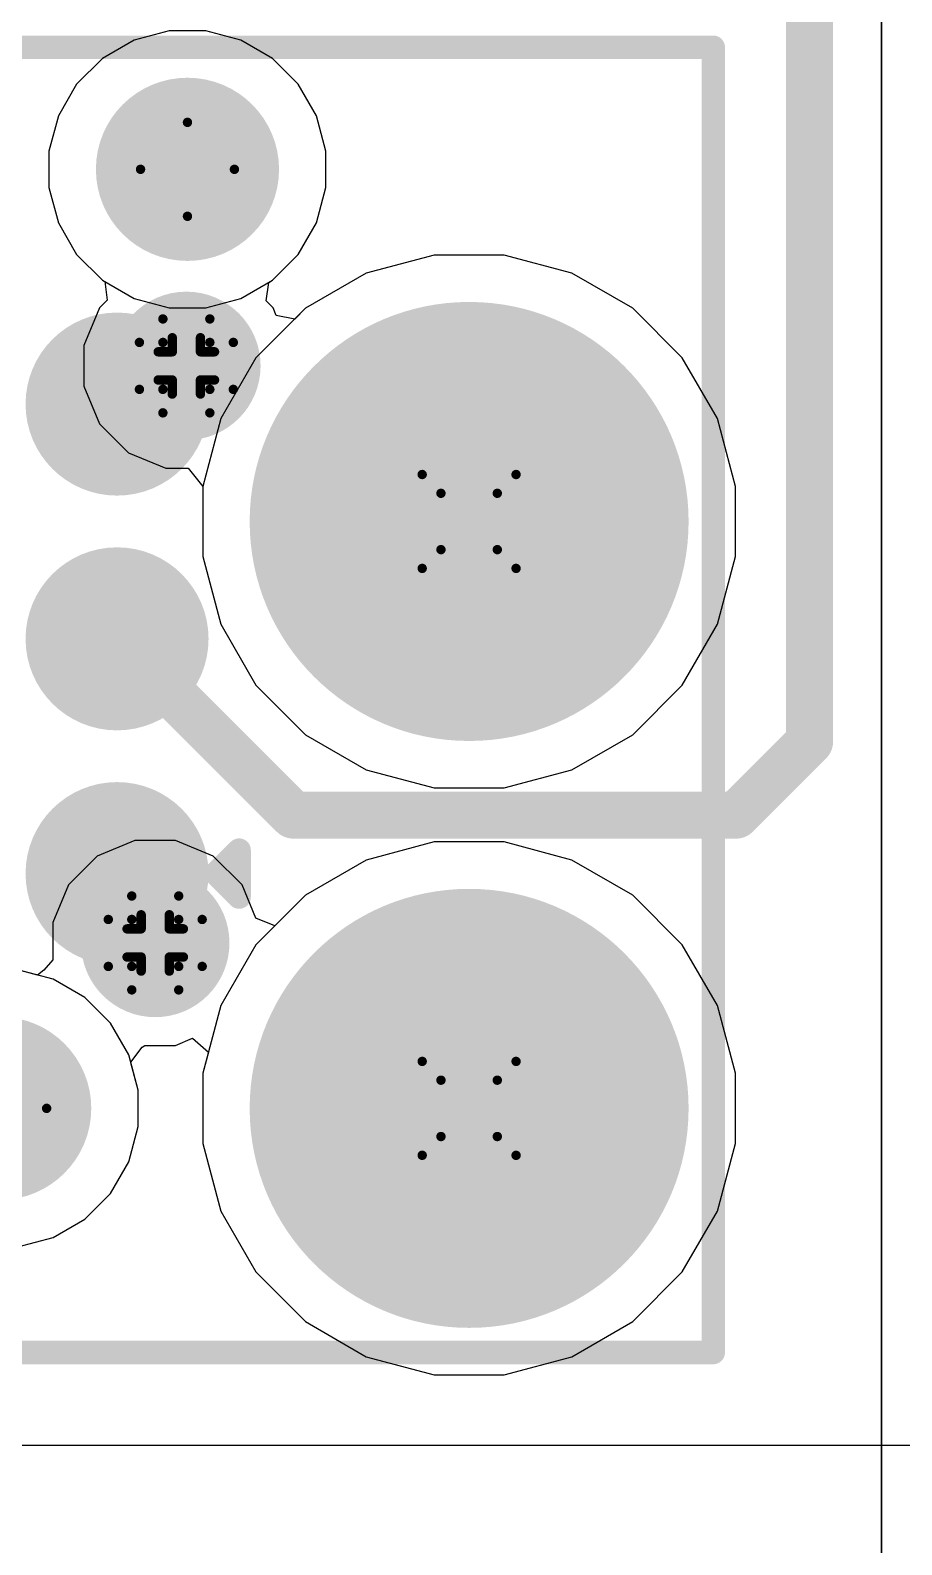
# Model space of a CAD drawing. Header units: inches. Extents: x -3 to 5259, y -3 to 5282.
# Drawn here: x 39.93 to 44.65, y 53.37 to 61.56 of the extents above; entities that cross this region are included whole.
import ezdxf

# ---------------------------------------------------------------- set-up
doc = ezdxf.new("R2010")
doc.units = ezdxf.units.IN
for name, color, linetype in [('Bottom Layer', 5, 'Continuous'), ('Bottom Solder', 6, 'Continuous'), ('Drill Drawing', 1, 'Continuous'), ('Layer 1', 16, 'Continuous'), ('Layer 2', 76, 'Continuous'), ('Pad Holes', 156, 'Continuous'), ('Top Layer', 1, 'Continuous'), ('Top Overlay', 2, 'Continuous'), ('Top Paste', 8, 'Continuous'), ('Top Solder', 216, 'Continuous'), ('Via Holes', 16, 'Continuous')]:
    doc.layers.add(name, color=color, linetype=linetype)

# ---------------------------------------------------------------- blocks, each defined once
blk = doc.blocks.new('TC2030_IDC__190')
at = {"layer": 'Bottom Solder'}
h = blk.add_hatch(color=6, dxfattribs=at)
edge = h.paths.add_edge_path()
edge.add_arc((-2.54, 2.54), 0.1016, 0, 360)
h = blk.add_hatch(color=6, dxfattribs=at)
edge = h.paths.add_edge_path()
edge.add_arc((0.635, 2.54), 0.1016, 0, 360)
h = blk.add_hatch(color=6, dxfattribs=at)
edge = h.paths.add_edge_path()
edge.add_arc((2.54, 1.016), 0.1016, 0, 360)
h = blk.add_hatch(color=6, dxfattribs=at)
edge = h.paths.add_edge_path()
edge.add_arc((-2.54, 0), 0.1016, 0, 360)
h = blk.add_hatch(color=6, dxfattribs=at)
edge = h.paths.add_edge_path()
edge.add_arc((2.54, -1.016), 0.1016, 0, 360)
h = blk.add_hatch(color=6, dxfattribs=at)
edge = h.paths.add_edge_path()
edge.add_arc((-2.54, -2.54), 0.1016, 0, 360)
h = blk.add_hatch(color=6, dxfattribs=at)
edge = h.paths.add_edge_path()
edge.add_arc((0.635, -2.54), 0.1016, 0, 360)
at = {"layer": 'Pad Holes'}
h = blk.add_hatch(color=7, dxfattribs=at)
edge = h.paths.add_edge_path()
edge.add_arc((-2.54, 2.54), 1.1875, 0, 360)
h = blk.add_hatch(color=7, dxfattribs=at)
edge = h.paths.add_edge_path()
edge.add_arc((0.635, 2.54), 1.1875, 0, 360)
h = blk.add_hatch(color=7, dxfattribs=at)
edge = h.paths.add_edge_path()
edge.add_arc((2.54, 1.016), 0.4955, 0, 360)
h = blk.add_hatch(color=7, dxfattribs=at)
edge = h.paths.add_edge_path()
edge.add_arc((-2.54, 0), 0.4955, 0, 360)
h = blk.add_hatch(color=7, dxfattribs=at)
edge = h.paths.add_edge_path()
edge.add_arc((2.54, -1.016), 0.4955, 0, 360)
h = blk.add_hatch(color=7, dxfattribs=at)
edge = h.paths.add_edge_path()
edge.add_arc((-2.54, -2.54), 1.1875, 0, 360)
h = blk.add_hatch(color=7, dxfattribs=at)
edge = h.paths.add_edge_path()
edge.add_arc((0.635, -2.54), 1.1875, 0, 360)
at = {"layer": 'Top Layer'}
h = blk.add_hatch(color=1, dxfattribs=at)
edge = h.paths.add_edge_path()
edge.add_arc((-1.27, 0.635), 0.3935, 0, 360)
h = blk.add_hatch(color=1, dxfattribs=at)
edge = h.paths.add_edge_path()
edge.add_arc((0, 0.635), 0.3935, 0, 360)
h = blk.add_hatch(color=1, dxfattribs=at)
edge = h.paths.add_edge_path()
edge.add_arc((1.27, 0.635), 0.3935, 0, 360)
h = blk.add_hatch(color=1, dxfattribs=at)
edge = h.paths.add_edge_path()
edge.add_arc((-1.27, -0.635), 0.3935, 0, 360)
h = blk.add_hatch(color=1, dxfattribs=at)
edge = h.paths.add_edge_path()
edge.add_arc((-1.27, -0.635), 0.3935, 0, 360)
h = blk.add_hatch(color=1, dxfattribs=at)
edge = h.paths.add_edge_path()
edge.add_arc((0, -0.635), 0.3935, 0, 360)
h = blk.add_hatch(color=1, dxfattribs=at)
edge = h.paths.add_edge_path()
edge.add_arc((1.27, -0.635), 0.3935, 0, 360)
at = {"layer": 'Top Paste'}
h = blk.add_hatch(color=8, dxfattribs=at)
edge = h.paths.add_edge_path()
edge.add_arc((-1.27, 0.635), 0.3935, 0, 360)
h = blk.add_hatch(color=8, dxfattribs=at)
edge = h.paths.add_edge_path()
edge.add_arc((0, 0.635), 0.3935, 0, 360)
h = blk.add_hatch(color=8, dxfattribs=at)
edge = h.paths.add_edge_path()
edge.add_arc((1.27, 0.635), 0.3935, 0, 360)
h = blk.add_hatch(color=8, dxfattribs=at)
edge = h.paths.add_edge_path()
edge.add_arc((-1.27, -0.635), 0.3935, 0, 360)
h = blk.add_hatch(color=8, dxfattribs=at)
edge = h.paths.add_edge_path()
edge.add_arc((-1.27, -0.635), 0.3935, 0, 360)
h = blk.add_hatch(color=8, dxfattribs=at)
edge = h.paths.add_edge_path()
edge.add_arc((0, -0.635), 0.3935, 0, 360)
h = blk.add_hatch(color=8, dxfattribs=at)
edge = h.paths.add_edge_path()
edge.add_arc((1.27, -0.635), 0.3935, 0, 360)
at = {"layer": 'Top Solder'}
h = blk.add_hatch(color=216, dxfattribs=at)
edge = h.paths.add_edge_path()
edge.add_arc((-2.54, 2.54), 0.1016, 0, 360)
h = blk.add_hatch(color=216, dxfattribs=at)
edge = h.paths.add_edge_path()
edge.add_arc((0.635, 2.54), 0.1016, 0, 360)
h = blk.add_hatch(color=216, dxfattribs=at)
edge = h.paths.add_edge_path()
edge.add_arc((-1.27, 0.635), 0.4951, 0, 360)
h = blk.add_hatch(color=216, dxfattribs=at)
edge = h.paths.add_edge_path()
edge.add_arc((0, 0.635), 0.4951, 0, 360)
h = blk.add_hatch(color=216, dxfattribs=at)
edge = h.paths.add_edge_path()
edge.add_arc((1.27, 0.635), 0.4951, 0, 360)
h = blk.add_hatch(color=216, dxfattribs=at)
edge = h.paths.add_edge_path()
edge.add_arc((2.54, 1.016), 0.1016, 0, 360)
h = blk.add_hatch(color=216, dxfattribs=at)
edge = h.paths.add_edge_path()
edge.add_arc((-2.54, 0), 0.1016, 0, 360)
h = blk.add_hatch(color=216, dxfattribs=at)
edge = h.paths.add_edge_path()
edge.add_arc((-1.27, -0.635), 0.4951, 0, 360)
h = blk.add_hatch(color=216, dxfattribs=at)
edge = h.paths.add_edge_path()
edge.add_arc((-1.27, -0.635), 0.4951, 0, 360)
h = blk.add_hatch(color=216, dxfattribs=at)
edge = h.paths.add_edge_path()
edge.add_arc((0, -0.635), 0.4951, 0, 360)
h = blk.add_hatch(color=216, dxfattribs=at)
edge = h.paths.add_edge_path()
edge.add_arc((1.27, -0.635), 0.4951, 0, 360)
h = blk.add_hatch(color=216, dxfattribs=at)
edge = h.paths.add_edge_path()
edge.add_arc((2.54, -1.016), 0.1016, 0, 360)
h = blk.add_hatch(color=216, dxfattribs=at)
edge = h.paths.add_edge_path()
edge.add_arc((-2.54, -2.54), 0.1016, 0, 360)
h = blk.add_hatch(color=216, dxfattribs=at)
edge = h.paths.add_edge_path()
edge.add_arc((0.635, -2.54), 0.1016, 0, 360)
at = {"layer": 'Top Overlay'}
for points in [[(-3.8608, 3.8608, 0.127, 0.127, 0), (3.2004, 3.8608, 0.127, 0.127, 0)], [(-3.8608, 3.8608, 0.127, 0.127, 0), (-3.8608, -3.8608, 0.127, 0.127, 0)], [(3.2004, 3.8608, 0.127, 0.127, 0), (3.2004, -3.8608, 0.127, 0.127, 0)], [(-1.27, -1.1684, 0.127, 0.127, 0), (-1.397, -1.2954, 0.127, 0.127, 0)], [(-1.27, -1.1684, 0.127, 0.127, 0), (-1.143, -1.2954, 0.127, 0.127, 0)], [(-1.397, -1.2954, 0.127, 0.127, 0), (-1.143, -1.2954, 0.127, 0.127, 0)], [(-3.8608, -3.8608, 0.127, 0.127, 0), (3.2004, -3.8608, 0.127, 0.127, 0)]]:
    blk.add_lwpolyline(points, format="xyseb", dxfattribs=at)
for points in [[(-3.8925, 3.8608, 0.0635, 0.0635, 1), (-3.8291, 3.8608, 0.0635, 0.0635, 1)], [(-3.8925, 3.8608, 0.0635, 0.0635, 1), (-3.8291, 3.8608, 0.0635, 0.0635, 1)], [(3.1686, 3.8608, 0.0635, 0.0635, 1), (3.2321, 3.8608, 0.0635, 0.0635, 1)], [(3.1686, 3.8608, 0.0635, 0.0635, 1), (3.2321, 3.8608, 0.0635, 0.0635, 1)], [(-1.3017, -1.1684, 0.0635, 0.0635, 1), (-1.2383, -1.1684, 0.0635, 0.0635, 1)], [(-1.3017, -1.1684, 0.0635, 0.0635, 1), (-1.2383, -1.1684, 0.0635, 0.0635, 1)], [(-1.4287, -1.2954, 0.0635, 0.0635, 1), (-1.3653, -1.2954, 0.0635, 0.0635, 1)], [(-1.4287, -1.2954, 0.0635, 0.0635, 1), (-1.3653, -1.2954, 0.0635, 0.0635, 1)], [(-1.1747, -1.2954, 0.0635, 0.0635, 1), (-1.1113, -1.2954, 0.0635, 0.0635, 1)], [(-1.1747, -1.2954, 0.0635, 0.0635, 1), (-1.1113, -1.2954, 0.0635, 0.0635, 1)], [(-3.8925, -3.8608, 0.0635, 0.0635, 1), (-3.8291, -3.8608, 0.0635, 0.0635, 1)], [(-3.8925, -3.8608, 0.0635, 0.0635, 1), (-3.8291, -3.8608, 0.0635, 0.0635, 1)], [(3.1686, -3.8608, 0.0635, 0.0635, 1), (3.2321, -3.8608, 0.0635, 0.0635, 1)], [(3.1686, -3.8608, 0.0635, 0.0635, 1), (3.2321, -3.8608, 0.0635, 0.0635, 1)]]:
    blk.add_lwpolyline(points, format="xyseb", close=True, dxfattribs=at)

msp = doc.modelspace()

# ---------------------------------------------------------------- hatches: boundary and pattern name
at = {"layer": 'Bottom Layer'}
h = msp.add_hatch(color=5, dxfattribs=at)
edge = h.paths.add_edge_path()
edge.add_arc((40.7753, 59.7454), 0.3, 0, 360)
h = msp.add_hatch(color=5, dxfattribs=at)
edge = h.paths.add_edge_path()
edge.add_arc((40.6069, 56.6237), 0.3, 0, 360)
at = {"layer": 'Bottom Solder'}
h = msp.add_hatch(color=6, dxfattribs=at)
edge = h.paths.add_edge_path()
edge.add_arc((40.7753, 59.7454), 0.4016, 0, 360)
h = msp.add_hatch(color=6, dxfattribs=at)
edge = h.paths.add_edge_path()
edge.add_arc((40.6069, 56.6237), 0.4016, 0, 360)
at = {"layer": 'Layer 1'}
h = msp.add_hatch(color=16, dxfattribs=at)
edge = h.paths.add_edge_path()
edge.add_arc((40.7753, 59.7454), 0.3, 0, 360)
h = msp.add_hatch(color=16, dxfattribs=at)
edge = h.paths.add_edge_path()
edge.add_arc((40.6069, 56.6237), 0.3, 0, 360)
at = {"layer": 'Layer 2'}
h = msp.add_hatch(color=76, dxfattribs=at)
edge = h.paths.add_edge_path()
edge.add_arc((40.7753, 59.7454), 0.3, 0, 360)
h = msp.add_hatch(color=76, dxfattribs=at)
edge = h.paths.add_edge_path()
edge.add_arc((40.6069, 56.6237), 0.3, 0, 360)
at = {"layer": 'Top Layer'}
h = msp.add_hatch(color=1, dxfattribs=at)
edge = h.paths.add_edge_path()
edge.add_arc((40.7753, 59.7454), 0.3, 0, 360)
h = msp.add_hatch(color=1, dxfattribs=at)
edge = h.paths.add_edge_path()
edge.add_arc((40.6069, 56.6237), 0.3, 0, 360)
at = {"layer": 'Top Solder'}
h = msp.add_hatch(color=216, dxfattribs=at)
edge = h.paths.add_edge_path()
edge.add_arc((40.7753, 59.7454), 0.4016, 0, 360)
h = msp.add_hatch(color=216, dxfattribs=at)
edge = h.paths.add_edge_path()
edge.add_arc((40.6069, 56.6237), 0.4016, 0, 360)
at = {"layer": 'Via Holes'}
h = msp.add_hatch(color=7, dxfattribs=at)
edge = h.paths.add_edge_path()
edge.add_arc((40.7753, 59.7454), 0.15, 0, 360)
h = msp.add_hatch(color=7, dxfattribs=at)
edge = h.paths.add_edge_path()
edge.add_arc((40.6069, 56.6237), 0.15, 0, 360)

# ---------------------------------------------------------------- linework, layer by layer
at = {"layer": 'Bottom Layer'}
for p, q in [((40.6826, 61.5583), (40.492, 61.5072)), ((40.88, 61.5583), (40.6826, 61.5583)), ((41.0706, 61.5072), (40.88, 61.5583)), ((40.492, 61.5072), (40.3211, 61.4085)), ((41.2415, 61.4085), (41.0706, 61.5072)), ((40.3211, 61.4085), (40.1815, 61.269)), ((41.381, 61.269), (41.2415, 61.4085)), ((40.1815, 61.269), (40.0829, 61.098)), ((41.4797, 61.098), (41.381, 61.269)), ((40.0829, 61.098), (40.0318, 60.9074)), ((41.5308, 60.9074), (41.4797, 61.098)), ((40.0318, 60.9074), (40.0318, 60.7101)), ((41.5308, 60.7101), (41.5308, 60.9074)), ((40.0318, 60.7101), (40.0829, 60.5195)), ((41.4797, 60.5195), (41.5308, 60.7101)), ((40.0829, 60.5195), (40.1815, 60.3486)), ((41.381, 60.3486), (41.4797, 60.5195)), ((40.1815, 60.3486), (40.3211, 60.209)), ((41.2415, 60.209), (41.381, 60.3486)), ((42.1155, 60.3453), (41.7489, 60.247)), ((42.4951, 60.3453), (42.1155, 60.3453)), ((42.8617, 60.247), (42.4951, 60.3453)), ((41.7489, 60.247), (41.4202, 60.0572)), ((43.1904, 60.0572), (42.8617, 60.247)), ((40.3211, 60.209), (40.334, 60.2016)), ((40.334, 60.2016), (40.3473, 60.1008)), ((41.2077, 60.0965), (41.221, 60.1972)), ((41.221, 60.1972), (41.2415, 60.209)), ((40.3057, 60.0592), (40.2213, 59.8556)), ((40.3473, 60.1008), (40.3057, 60.0592)), ((41.245, 60.0592), (41.2077, 60.0965)), ((41.2619, 60.0184), (41.245, 60.0592)), ((41.4202, 60.0572), (41.3615, 59.9986)), ((43.4588, 59.7889), (43.1904, 60.0572)), ((41.3615, 59.9986), (41.2619, 60.0184)), ((40.2213, 59.8556), (40.2213, 59.6352)), ((43.6485, 59.4602), (43.4588, 59.7889)), ((40.2213, 59.6352), (40.3057, 59.4316)), ((40.3057, 59.4316), (40.4615, 59.2758)), ((43.7468, 59.0935), (43.6485, 59.4602)), ((40.4615, 59.2758), (40.6651, 59.1914)), ((40.6651, 59.1914), (40.7848, 59.1914)), ((40.7848, 59.1914), (40.8638, 59.0935)), ((40.8638, 59.0935), (40.8638, 58.714)), ((43.7468, 58.714), (43.7468, 59.0935)), ((40.8638, 58.714), (40.962, 58.3474)), ((43.6485, 58.3474), (43.7468, 58.714)), ((40.962, 58.3474), (41.1518, 58.0187)), ((43.4588, 58.0187), (43.6485, 58.3474)), ((41.1518, 58.0187), (41.4202, 57.7503)), ((43.1904, 57.7503), (43.4588, 58.0187)), ((41.4202, 57.7503), (41.7489, 57.5605)), ((42.8617, 57.5605), (43.1904, 57.7503)), ((41.7489, 57.5605), (42.1155, 57.4623)), ((42.4951, 57.4623), (42.8617, 57.5605)), ((42.1155, 57.4623), (42.4951, 57.4623)), ((42.1155, 57.1703), (41.7489, 57.072)), ((42.4951, 57.1703), (42.1155, 57.1703)), ((42.8617, 57.072), (42.4951, 57.1703)), ((41.7489, 57.072), (41.4202, 56.8822)), ((43.1904, 56.8822), (42.8617, 57.072)), ((41.4202, 56.8822), (41.1518, 56.6139)), ((43.4588, 56.6139), (43.1904, 56.8822)), ((41.1518, 56.6139), (40.962, 56.2852)), ((43.6485, 56.2852), (43.4588, 56.6139)), ((40.0546, 56.4272), (39.864, 56.4783)), ((40.2255, 56.3285), (40.0546, 56.4272)), ((40.365, 56.189), (40.2255, 56.3285)), ((40.962, 56.2852), (40.8638, 55.9185)), ((43.7468, 55.9185), (43.6485, 56.2852)), ((40.4637, 56.018), (40.365, 56.189)), ((40.5148, 55.8274), (40.4637, 56.018)), ((40.8638, 55.9185), (40.8638, 55.539)), ((43.7468, 55.539), (43.7468, 55.9185)), ((40.5148, 55.6301), (40.5148, 55.8274)), ((40.4637, 55.4395), (40.5148, 55.6301)), ((40.8638, 55.539), (40.962, 55.1724)), ((43.6485, 55.1724), (43.7468, 55.539)), ((40.365, 55.2686), (40.4637, 55.4395)), ((40.2255, 55.129), (40.365, 55.2686)), ((40.962, 55.1724), (41.1518, 54.8437)), ((43.4588, 54.8437), (43.6485, 55.1724)), ((40.0546, 55.0303), (40.2255, 55.129)), ((39.864, 54.9793), (40.0546, 55.0303)), ((41.1518, 54.8437), (41.4202, 54.5753)), ((43.1904, 54.5753), (43.4588, 54.8437)), ((41.4202, 54.5753), (41.7489, 54.3855)), ((42.8617, 54.3855), (43.1904, 54.5753)), ((41.7489, 54.3855), (42.1155, 54.2873)), ((42.4951, 54.2873), (42.8617, 54.3855)), ((42.1155, 54.2873), (42.4951, 54.2873))]:
    msp.add_line(p, q, dxfattribs=at)
at = {"layer": 'Drill Drawing'}
for points in [[(40.5273, 60.8088, 0.0508, 0.0508, 0), (40.7813, 61.0628, 0.0508, 0.0508, 0)], [(40.7813, 61.0628, 0.0508, 0.0508, 0), (41.0353, 60.8088, 0.0508, 0.0508, 0)], [(40.5273, 60.8088, 0.0508, 0.0508, 0), (40.7813, 60.5548, 0.0508, 0.0508, 0)], [(40.7813, 60.5548, 0.0508, 0.0508, 0), (41.0353, 60.8088, 0.0508, 0.0508, 0)], [(40.6483, 59.8724, 0.0508, 0.0508, 0), (40.6483, 59.9994, 0.0508, 0.0508, 0)], [(40.6483, 59.9994, 0.0508, 0.0508, 0), (40.9023, 59.9994, 0.0508, 0.0508, 0)], [(40.9023, 59.8724, 0.0508, 0.0508, 0), (40.9023, 59.9994, 0.0508, 0.0508, 0)], [(40.5213, 59.6184, 0.0508, 0.0508, 0), (40.5213, 59.8724, 0.0508, 0.0508, 0)], [(40.5213, 59.8724, 0.0508, 0.0508, 0), (40.6483, 59.8724, 0.0508, 0.0508, 0)], [(40.6991, 59.8216, 0.0508, 0.0508, 0), (40.6991, 59.8978, 0.0508, 0.0508, 0)], [(40.6991, 59.8978, 0.0508, 0.0508, 0), (40.8515, 59.8978, 0.0508, 0.0508, 0)], [(40.8515, 59.8216, 0.0508, 0.0508, 0), (40.8515, 59.8978, 0.0508, 0.0508, 0)], [(40.9023, 59.8724, 0.0508, 0.0508, 0), (41.0293, 59.8724, 0.0508, 0.0508, 0)], [(41.0293, 59.6184, 0.0508, 0.0508, 0), (41.0293, 59.8724, 0.0508, 0.0508, 0)], [(40.6229, 59.6692, 0.0508, 0.0508, 0), (40.6229, 59.8216, 0.0508, 0.0508, 0)], [(40.6229, 59.8216, 0.0508, 0.0508, 0), (40.6991, 59.8216, 0.0508, 0.0508, 0)], [(40.8515, 59.8216, 0.0508, 0.0508, 0), (40.9277, 59.8216, 0.0508, 0.0508, 0)], [(40.9277, 59.6692, 0.0508, 0.0508, 0), (40.9277, 59.8216, 0.0508, 0.0508, 0)], [(40.5213, 59.6184, 0.0508, 0.0508, 0), (40.6483, 59.6184, 0.0508, 0.0508, 0)], [(40.6229, 59.6692, 0.0508, 0.0508, 0), (40.6991, 59.6692, 0.0508, 0.0508, 0)], [(40.6483, 59.4914, 0.0508, 0.0508, 0), (40.6483, 59.6184, 0.0508, 0.0508, 0)], [(40.6991, 59.593, 0.0508, 0.0508, 0), (40.6991, 59.6692, 0.0508, 0.0508, 0)], [(40.8515, 59.6692, 0.0508, 0.0508, 0), (40.9277, 59.6692, 0.0508, 0.0508, 0)], [(40.8515, 59.593, 0.0508, 0.0508, 0), (40.8515, 59.6692, 0.0508, 0.0508, 0)], [(40.9023, 59.6184, 0.0508, 0.0508, 0), (41.0293, 59.6184, 0.0508, 0.0508, 0)], [(40.9023, 59.4914, 0.0508, 0.0508, 0), (40.9023, 59.6184, 0.0508, 0.0508, 0)], [(40.6991, 59.593, 0.0508, 0.0508, 0), (40.8515, 59.593, 0.0508, 0.0508, 0)], [(40.6483, 59.4914, 0.0508, 0.0508, 0), (40.9023, 59.4914, 0.0508, 0.0508, 0)], [(42.0513, 59.1578, 0.0508, 0.0508, 0), (42.5593, 59.1578, 0.0508, 0.0508, 0)], [(42.0513, 58.6498, 0.0508, 0.0508, 0), (42.0513, 59.1578, 0.0508, 0.0508, 0)], [(42.5593, 58.6498, 0.0508, 0.0508, 0), (42.5593, 59.1578, 0.0508, 0.0508, 0)], [(42.1529, 59.0562, 0.0508, 0.0508, 0), (42.4577, 59.0562, 0.0508, 0.0508, 0)], [(42.1529, 58.7514, 0.0508, 0.0508, 0), (42.1529, 59.0562, 0.0508, 0.0508, 0)], [(42.4577, 58.7514, 0.0508, 0.0508, 0), (42.4577, 59.0562, 0.0508, 0.0508, 0)], [(42.1529, 58.7514, 0.0508, 0.0508, 0), (42.4577, 58.7514, 0.0508, 0.0508, 0)], [(42.0513, 58.6498, 0.0508, 0.0508, 0), (42.5593, 58.6498, 0.0508, 0.0508, 0)], [(40.4799, 56.7507, 0.0508, 0.0508, 0), (40.4799, 56.8777, 0.0508, 0.0508, 0)], [(40.4799, 56.8777, 0.0508, 0.0508, 0), (40.7339, 56.8777, 0.0508, 0.0508, 0)], [(40.7339, 56.7507, 0.0508, 0.0508, 0), (40.7339, 56.8777, 0.0508, 0.0508, 0)], [(40.3529, 56.4967, 0.0508, 0.0508, 0), (40.3529, 56.7507, 0.0508, 0.0508, 0)], [(40.3529, 56.7507, 0.0508, 0.0508, 0), (40.4799, 56.7507, 0.0508, 0.0508, 0)], [(40.5307, 56.6999, 0.0508, 0.0508, 0), (40.5307, 56.7761, 0.0508, 0.0508, 0)], [(40.5307, 56.7761, 0.0508, 0.0508, 0), (40.6831, 56.7761, 0.0508, 0.0508, 0)], [(40.6831, 56.6999, 0.0508, 0.0508, 0), (40.6831, 56.7761, 0.0508, 0.0508, 0)], [(40.7339, 56.7507, 0.0508, 0.0508, 0), (40.8609, 56.7507, 0.0508, 0.0508, 0)], [(40.8609, 56.4967, 0.0508, 0.0508, 0), (40.8609, 56.7507, 0.0508, 0.0508, 0)], [(40.4545, 56.5475, 0.0508, 0.0508, 0), (40.4545, 56.6999, 0.0508, 0.0508, 0)], [(40.4545, 56.6999, 0.0508, 0.0508, 0), (40.5307, 56.6999, 0.0508, 0.0508, 0)], [(40.6831, 56.6999, 0.0508, 0.0508, 0), (40.7593, 56.6999, 0.0508, 0.0508, 0)], [(40.7593, 56.5475, 0.0508, 0.0508, 0), (40.7593, 56.6999, 0.0508, 0.0508, 0)], [(40.4545, 56.5475, 0.0508, 0.0508, 0), (40.5307, 56.5475, 0.0508, 0.0508, 0)], [(40.5307, 56.4713, 0.0508, 0.0508, 0), (40.5307, 56.5475, 0.0508, 0.0508, 0)], [(40.6831, 56.5475, 0.0508, 0.0508, 0), (40.7593, 56.5475, 0.0508, 0.0508, 0)], [(40.6831, 56.4713, 0.0508, 0.0508, 0), (40.6831, 56.5475, 0.0508, 0.0508, 0)], [(40.3529, 56.4967, 0.0508, 0.0508, 0), (40.4799, 56.4967, 0.0508, 0.0508, 0)], [(40.4799, 56.3697, 0.0508, 0.0508, 0), (40.4799, 56.4967, 0.0508, 0.0508, 0)], [(40.5307, 56.4713, 0.0508, 0.0508, 0), (40.6831, 56.4713, 0.0508, 0.0508, 0)], [(40.7339, 56.4967, 0.0508, 0.0508, 0), (40.8609, 56.4967, 0.0508, 0.0508, 0)], [(40.7339, 56.3697, 0.0508, 0.0508, 0), (40.7339, 56.4967, 0.0508, 0.0508, 0)], [(40.4799, 56.3697, 0.0508, 0.0508, 0), (40.7339, 56.3697, 0.0508, 0.0508, 0)], [(39.7653, 55.9828, 0.0508, 0.0508, 0), (40.0193, 55.7288, 0.0508, 0.0508, 0)], [(42.0513, 55.9828, 0.0508, 0.0508, 0), (42.5593, 55.9828, 0.0508, 0.0508, 0)], [(42.0513, 55.4748, 0.0508, 0.0508, 0), (42.0513, 55.9828, 0.0508, 0.0508, 0)], [(42.5593, 55.4748, 0.0508, 0.0508, 0), (42.5593, 55.9828, 0.0508, 0.0508, 0)], [(42.1529, 55.8812, 0.0508, 0.0508, 0), (42.4577, 55.8812, 0.0508, 0.0508, 0)], [(42.1529, 55.5764, 0.0508, 0.0508, 0), (42.1529, 55.8812, 0.0508, 0.0508, 0)], [(42.4577, 55.5764, 0.0508, 0.0508, 0), (42.4577, 55.8812, 0.0508, 0.0508, 0)], [(39.7653, 55.4748, 0.0508, 0.0508, 0), (40.0193, 55.7288, 0.0508, 0.0508, 0)], [(42.1529, 55.5764, 0.0508, 0.0508, 0), (42.4577, 55.5764, 0.0508, 0.0508, 0)], [(42.0513, 55.4748, 0.0508, 0.0508, 0), (42.5593, 55.4748, 0.0508, 0.0508, 0)]]:
    msp.add_lwpolyline(points, format="xyseb", dxfattribs=at)
for points in [[(40.7686, 61.0628, 0.0254, 0.0254, 1), (40.794, 61.0628, 0.0254, 0.0254, 1)], [(40.7686, 61.0628, 0.0254, 0.0254, 1), (40.794, 61.0628, 0.0254, 0.0254, 1)], [(40.5146, 60.8088, 0.0254, 0.0254, 1), (40.54, 60.8088, 0.0254, 0.0254, 1)], [(40.5146, 60.8088, 0.0254, 0.0254, 1), (40.54, 60.8088, 0.0254, 0.0254, 1)], [(41.0226, 60.8088, 0.0254, 0.0254, 1), (41.048, 60.8088, 0.0254, 0.0254, 1)], [(41.0226, 60.8088, 0.0254, 0.0254, 1), (41.048, 60.8088, 0.0254, 0.0254, 1)], [(40.7686, 60.5548, 0.0254, 0.0254, 1), (40.794, 60.5548, 0.0254, 0.0254, 1)], [(40.7686, 60.5548, 0.0254, 0.0254, 1), (40.794, 60.5548, 0.0254, 0.0254, 1)], [(40.6356, 59.9994, 0.0254, 0.0254, 1), (40.661, 59.9994, 0.0254, 0.0254, 1)], [(40.6356, 59.9994, 0.0254, 0.0254, 1), (40.661, 59.9994, 0.0254, 0.0254, 1)], [(40.8896, 59.9994, 0.0254, 0.0254, 1), (40.915, 59.9994, 0.0254, 0.0254, 1)], [(40.8896, 59.9994, 0.0254, 0.0254, 1), (40.915, 59.9994, 0.0254, 0.0254, 1)], [(40.5086, 59.8724, 0.0254, 0.0254, 1), (40.534, 59.8724, 0.0254, 0.0254, 1)], [(40.5086, 59.8724, 0.0254, 0.0254, 1), (40.534, 59.8724, 0.0254, 0.0254, 1)], [(40.6356, 59.8724, 0.0254, 0.0254, 1), (40.661, 59.8724, 0.0254, 0.0254, 1)], [(40.6356, 59.8724, 0.0254, 0.0254, 1), (40.661, 59.8724, 0.0254, 0.0254, 1)], [(40.6864, 59.8978, 0.0254, 0.0254, 1), (40.7118, 59.8978, 0.0254, 0.0254, 1)], [(40.6864, 59.8978, 0.0254, 0.0254, 1), (40.7118, 59.8978, 0.0254, 0.0254, 1)], [(40.8388, 59.8978, 0.0254, 0.0254, 1), (40.8642, 59.8978, 0.0254, 0.0254, 1)], [(40.8388, 59.8978, 0.0254, 0.0254, 1), (40.8642, 59.8978, 0.0254, 0.0254, 1)], [(40.8896, 59.8724, 0.0254, 0.0254, 1), (40.915, 59.8724, 0.0254, 0.0254, 1)], [(40.8896, 59.8724, 0.0254, 0.0254, 1), (40.915, 59.8724, 0.0254, 0.0254, 1)], [(41.0166, 59.8724, 0.0254, 0.0254, 1), (41.042, 59.8724, 0.0254, 0.0254, 1)], [(41.0166, 59.8724, 0.0254, 0.0254, 1), (41.042, 59.8724, 0.0254, 0.0254, 1)], [(40.6102, 59.8216, 0.0254, 0.0254, 1), (40.6356, 59.8216, 0.0254, 0.0254, 1)], [(40.6102, 59.8216, 0.0254, 0.0254, 1), (40.6356, 59.8216, 0.0254, 0.0254, 1)], [(40.6864, 59.8216, 0.0254, 0.0254, 1), (40.7118, 59.8216, 0.0254, 0.0254, 1)], [(40.6864, 59.8216, 0.0254, 0.0254, 1), (40.7118, 59.8216, 0.0254, 0.0254, 1)], [(40.8388, 59.8216, 0.0254, 0.0254, 1), (40.8642, 59.8216, 0.0254, 0.0254, 1)], [(40.8388, 59.8216, 0.0254, 0.0254, 1), (40.8642, 59.8216, 0.0254, 0.0254, 1)], [(40.915, 59.8216, 0.0254, 0.0254, 1), (40.9404, 59.8216, 0.0254, 0.0254, 1)], [(40.915, 59.8216, 0.0254, 0.0254, 1), (40.9404, 59.8216, 0.0254, 0.0254, 1)], [(40.5086, 59.6184, 0.0254, 0.0254, 1), (40.534, 59.6184, 0.0254, 0.0254, 1)], [(40.5086, 59.6184, 0.0254, 0.0254, 1), (40.534, 59.6184, 0.0254, 0.0254, 1)], [(40.6102, 59.6692, 0.0254, 0.0254, 1), (40.6356, 59.6692, 0.0254, 0.0254, 1)], [(40.6102, 59.6692, 0.0254, 0.0254, 1), (40.6356, 59.6692, 0.0254, 0.0254, 1)], [(40.6356, 59.6184, 0.0254, 0.0254, 1), (40.661, 59.6184, 0.0254, 0.0254, 1)], [(40.6356, 59.6184, 0.0254, 0.0254, 1), (40.661, 59.6184, 0.0254, 0.0254, 1)], [(40.6864, 59.6692, 0.0254, 0.0254, 1), (40.7118, 59.6692, 0.0254, 0.0254, 1)], [(40.6864, 59.6692, 0.0254, 0.0254, 1), (40.7118, 59.6692, 0.0254, 0.0254, 1)], [(40.8388, 59.6692, 0.0254, 0.0254, 1), (40.8642, 59.6692, 0.0254, 0.0254, 1)], [(40.8388, 59.6692, 0.0254, 0.0254, 1), (40.8642, 59.6692, 0.0254, 0.0254, 1)], [(40.8896, 59.6184, 0.0254, 0.0254, 1), (40.915, 59.6184, 0.0254, 0.0254, 1)], [(40.8896, 59.6184, 0.0254, 0.0254, 1), (40.915, 59.6184, 0.0254, 0.0254, 1)], [(40.915, 59.6692, 0.0254, 0.0254, 1), (40.9404, 59.6692, 0.0254, 0.0254, 1)], [(40.915, 59.6692, 0.0254, 0.0254, 1), (40.9404, 59.6692, 0.0254, 0.0254, 1)], [(41.0166, 59.6184, 0.0254, 0.0254, 1), (41.042, 59.6184, 0.0254, 0.0254, 1)], [(41.0166, 59.6184, 0.0254, 0.0254, 1), (41.042, 59.6184, 0.0254, 0.0254, 1)], [(40.6864, 59.593, 0.0254, 0.0254, 1), (40.7118, 59.593, 0.0254, 0.0254, 1)], [(40.6864, 59.593, 0.0254, 0.0254, 1), (40.7118, 59.593, 0.0254, 0.0254, 1)], [(40.8388, 59.593, 0.0254, 0.0254, 1), (40.8642, 59.593, 0.0254, 0.0254, 1)], [(40.8388, 59.593, 0.0254, 0.0254, 1), (40.8642, 59.593, 0.0254, 0.0254, 1)], [(40.6356, 59.4914, 0.0254, 0.0254, 1), (40.661, 59.4914, 0.0254, 0.0254, 1)], [(40.6356, 59.4914, 0.0254, 0.0254, 1), (40.661, 59.4914, 0.0254, 0.0254, 1)], [(40.8896, 59.4914, 0.0254, 0.0254, 1), (40.915, 59.4914, 0.0254, 0.0254, 1)], [(40.8896, 59.4914, 0.0254, 0.0254, 1), (40.915, 59.4914, 0.0254, 0.0254, 1)], [(42.0386, 59.1578, 0.0254, 0.0254, 1), (42.064, 59.1578, 0.0254, 0.0254, 1)], [(42.0386, 59.1578, 0.0254, 0.0254, 1), (42.064, 59.1578, 0.0254, 0.0254, 1)], [(42.5466, 59.1578, 0.0254, 0.0254, 1), (42.572, 59.1578, 0.0254, 0.0254, 1)], [(42.5466, 59.1578, 0.0254, 0.0254, 1), (42.572, 59.1578, 0.0254, 0.0254, 1)], [(42.1402, 59.0562, 0.0254, 0.0254, 1), (42.1656, 59.0562, 0.0254, 0.0254, 1)], [(42.1402, 59.0562, 0.0254, 0.0254, 1), (42.1656, 59.0562, 0.0254, 0.0254, 1)], [(42.445, 59.0562, 0.0254, 0.0254, 1), (42.4704, 59.0562, 0.0254, 0.0254, 1)], [(42.445, 59.0562, 0.0254, 0.0254, 1), (42.4704, 59.0562, 0.0254, 0.0254, 1)], [(42.1402, 58.7514, 0.0254, 0.0254, 1), (42.1656, 58.7514, 0.0254, 0.0254, 1)], [(42.1402, 58.7514, 0.0254, 0.0254, 1), (42.1656, 58.7514, 0.0254, 0.0254, 1)], [(42.445, 58.7514, 0.0254, 0.0254, 1), (42.4704, 58.7514, 0.0254, 0.0254, 1)], [(42.445, 58.7514, 0.0254, 0.0254, 1), (42.4704, 58.7514, 0.0254, 0.0254, 1)], [(42.0386, 58.6498, 0.0254, 0.0254, 1), (42.064, 58.6498, 0.0254, 0.0254, 1)], [(42.0386, 58.6498, 0.0254, 0.0254, 1), (42.064, 58.6498, 0.0254, 0.0254, 1)], [(42.5466, 58.6498, 0.0254, 0.0254, 1), (42.572, 58.6498, 0.0254, 0.0254, 1)], [(42.5466, 58.6498, 0.0254, 0.0254, 1), (42.572, 58.6498, 0.0254, 0.0254, 1)], [(40.4672, 56.8777, 0.0254, 0.0254, 1), (40.4926, 56.8777, 0.0254, 0.0254, 1)], [(40.4672, 56.8777, 0.0254, 0.0254, 1), (40.4926, 56.8777, 0.0254, 0.0254, 1)], [(40.7212, 56.8777, 0.0254, 0.0254, 1), (40.7466, 56.8777, 0.0254, 0.0254, 1)], [(40.7212, 56.8777, 0.0254, 0.0254, 1), (40.7466, 56.8777, 0.0254, 0.0254, 1)], [(40.3402, 56.7507, 0.0254, 0.0254, 1), (40.3656, 56.7507, 0.0254, 0.0254, 1)], [(40.3402, 56.7507, 0.0254, 0.0254, 1), (40.3656, 56.7507, 0.0254, 0.0254, 1)], [(40.4672, 56.7507, 0.0254, 0.0254, 1), (40.4926, 56.7507, 0.0254, 0.0254, 1)], [(40.4672, 56.7507, 0.0254, 0.0254, 1), (40.4926, 56.7507, 0.0254, 0.0254, 1)], [(40.518, 56.7761, 0.0254, 0.0254, 1), (40.5434, 56.7761, 0.0254, 0.0254, 1)], [(40.518, 56.7761, 0.0254, 0.0254, 1), (40.5434, 56.7761, 0.0254, 0.0254, 1)], [(40.6704, 56.7761, 0.0254, 0.0254, 1), (40.6958, 56.7761, 0.0254, 0.0254, 1)], [(40.6704, 56.7761, 0.0254, 0.0254, 1), (40.6958, 56.7761, 0.0254, 0.0254, 1)], [(40.7212, 56.7507, 0.0254, 0.0254, 1), (40.7466, 56.7507, 0.0254, 0.0254, 1)], [(40.7212, 56.7507, 0.0254, 0.0254, 1), (40.7466, 56.7507, 0.0254, 0.0254, 1)], [(40.8482, 56.7507, 0.0254, 0.0254, 1), (40.8736, 56.7507, 0.0254, 0.0254, 1)], [(40.8482, 56.7507, 0.0254, 0.0254, 1), (40.8736, 56.7507, 0.0254, 0.0254, 1)], [(40.4418, 56.6999, 0.0254, 0.0254, 1), (40.4672, 56.6999, 0.0254, 0.0254, 1)], [(40.4418, 56.6999, 0.0254, 0.0254, 1), (40.4672, 56.6999, 0.0254, 0.0254, 1)], [(40.518, 56.6999, 0.0254, 0.0254, 1), (40.5434, 56.6999, 0.0254, 0.0254, 1)], [(40.518, 56.6999, 0.0254, 0.0254, 1), (40.5434, 56.6999, 0.0254, 0.0254, 1)], [(40.6704, 56.6999, 0.0254, 0.0254, 1), (40.6958, 56.6999, 0.0254, 0.0254, 1)], [(40.6704, 56.6999, 0.0254, 0.0254, 1), (40.6958, 56.6999, 0.0254, 0.0254, 1)], [(40.7466, 56.6999, 0.0254, 0.0254, 1), (40.772, 56.6999, 0.0254, 0.0254, 1)], [(40.7466, 56.6999, 0.0254, 0.0254, 1), (40.772, 56.6999, 0.0254, 0.0254, 1)], [(40.4418, 56.5475, 0.0254, 0.0254, 1), (40.4672, 56.5475, 0.0254, 0.0254, 1)], [(40.4418, 56.5475, 0.0254, 0.0254, 1), (40.4672, 56.5475, 0.0254, 0.0254, 1)], [(40.518, 56.5475, 0.0254, 0.0254, 1), (40.5434, 56.5475, 0.0254, 0.0254, 1)], [(40.518, 56.5475, 0.0254, 0.0254, 1), (40.5434, 56.5475, 0.0254, 0.0254, 1)], [(40.6704, 56.5475, 0.0254, 0.0254, 1), (40.6958, 56.5475, 0.0254, 0.0254, 1)], [(40.6704, 56.5475, 0.0254, 0.0254, 1), (40.6958, 56.5475, 0.0254, 0.0254, 1)], [(40.7466, 56.5475, 0.0254, 0.0254, 1), (40.772, 56.5475, 0.0254, 0.0254, 1)], [(40.7466, 56.5475, 0.0254, 0.0254, 1), (40.772, 56.5475, 0.0254, 0.0254, 1)], [(40.3402, 56.4967, 0.0254, 0.0254, 1), (40.3656, 56.4967, 0.0254, 0.0254, 1)], [(40.3402, 56.4967, 0.0254, 0.0254, 1), (40.3656, 56.4967, 0.0254, 0.0254, 1)], [(40.4672, 56.4967, 0.0254, 0.0254, 1), (40.4926, 56.4967, 0.0254, 0.0254, 1)], [(40.4672, 56.4967, 0.0254, 0.0254, 1), (40.4926, 56.4967, 0.0254, 0.0254, 1)], [(40.518, 56.4713, 0.0254, 0.0254, 1), (40.5434, 56.4713, 0.0254, 0.0254, 1)], [(40.518, 56.4713, 0.0254, 0.0254, 1), (40.5434, 56.4713, 0.0254, 0.0254, 1)], [(40.6704, 56.4713, 0.0254, 0.0254, 1), (40.6958, 56.4713, 0.0254, 0.0254, 1)], [(40.6704, 56.4713, 0.0254, 0.0254, 1), (40.6958, 56.4713, 0.0254, 0.0254, 1)], [(40.7212, 56.4967, 0.0254, 0.0254, 1), (40.7466, 56.4967, 0.0254, 0.0254, 1)], [(40.7212, 56.4967, 0.0254, 0.0254, 1), (40.7466, 56.4967, 0.0254, 0.0254, 1)], [(40.8482, 56.4967, 0.0254, 0.0254, 1), (40.8736, 56.4967, 0.0254, 0.0254, 1)], [(40.8482, 56.4967, 0.0254, 0.0254, 1), (40.8736, 56.4967, 0.0254, 0.0254, 1)], [(40.4672, 56.3697, 0.0254, 0.0254, 1), (40.4926, 56.3697, 0.0254, 0.0254, 1)], [(40.4672, 56.3697, 0.0254, 0.0254, 1), (40.4926, 56.3697, 0.0254, 0.0254, 1)], [(40.7212, 56.3697, 0.0254, 0.0254, 1), (40.7466, 56.3697, 0.0254, 0.0254, 1)], [(40.7212, 56.3697, 0.0254, 0.0254, 1), (40.7466, 56.3697, 0.0254, 0.0254, 1)], [(42.0386, 55.9828, 0.0254, 0.0254, 1), (42.064, 55.9828, 0.0254, 0.0254, 1)], [(42.0386, 55.9828, 0.0254, 0.0254, 1), (42.064, 55.9828, 0.0254, 0.0254, 1)], [(42.5466, 55.9828, 0.0254, 0.0254, 1), (42.572, 55.9828, 0.0254, 0.0254, 1)], [(42.5466, 55.9828, 0.0254, 0.0254, 1), (42.572, 55.9828, 0.0254, 0.0254, 1)], [(42.1402, 55.8812, 0.0254, 0.0254, 1), (42.1656, 55.8812, 0.0254, 0.0254, 1)], [(42.1402, 55.8812, 0.0254, 0.0254, 1), (42.1656, 55.8812, 0.0254, 0.0254, 1)], [(42.445, 55.8812, 0.0254, 0.0254, 1), (42.4704, 55.8812, 0.0254, 0.0254, 1)], [(42.445, 55.8812, 0.0254, 0.0254, 1), (42.4704, 55.8812, 0.0254, 0.0254, 1)], [(40.0066, 55.7288, 0.0254, 0.0254, 1), (40.032, 55.7288, 0.0254, 0.0254, 1)], [(40.0066, 55.7288, 0.0254, 0.0254, 1), (40.032, 55.7288, 0.0254, 0.0254, 1)], [(42.1402, 55.5764, 0.0254, 0.0254, 1), (42.1656, 55.5764, 0.0254, 0.0254, 1)], [(42.1402, 55.5764, 0.0254, 0.0254, 1), (42.1656, 55.5764, 0.0254, 0.0254, 1)], [(42.445, 55.5764, 0.0254, 0.0254, 1), (42.4704, 55.5764, 0.0254, 0.0254, 1)], [(42.445, 55.5764, 0.0254, 0.0254, 1), (42.4704, 55.5764, 0.0254, 0.0254, 1)], [(42.0386, 55.4748, 0.0254, 0.0254, 1), (42.064, 55.4748, 0.0254, 0.0254, 1)], [(42.0386, 55.4748, 0.0254, 0.0254, 1), (42.064, 55.4748, 0.0254, 0.0254, 1)], [(42.5466, 55.4748, 0.0254, 0.0254, 1), (42.572, 55.4748, 0.0254, 0.0254, 1)], [(42.5466, 55.4748, 0.0254, 0.0254, 1), (42.572, 55.4748, 0.0254, 0.0254, 1)]]:
    msp.add_lwpolyline(points, format="xyseb", close=True, dxfattribs=at)
at = {"layer": 'Layer 1'}
for p, q in [((40.6826, 61.5583), (40.492, 61.5072)), ((40.88, 61.5583), (40.6826, 61.5583)), ((41.0706, 61.5072), (40.88, 61.5583)), ((40.492, 61.5072), (40.3211, 61.4085)), ((41.2415, 61.4085), (41.0706, 61.5072)), ((40.3211, 61.4085), (40.1815, 61.269)), ((41.381, 61.269), (41.2415, 61.4085)), ((40.1815, 61.269), (40.0829, 61.098)), ((41.4797, 61.098), (41.381, 61.269)), ((40.0829, 61.098), (40.0318, 60.9074)), ((41.5308, 60.9074), (41.4797, 61.098)), ((40.0318, 60.9074), (40.0318, 60.7101)), ((41.5308, 60.7101), (41.5308, 60.9074)), ((40.0318, 60.7101), (40.0829, 60.5195)), ((41.4797, 60.5195), (41.5308, 60.7101)), ((40.0829, 60.5195), (40.1815, 60.3486)), ((41.381, 60.3486), (41.4797, 60.5195)), ((40.1815, 60.3486), (40.3211, 60.209)), ((41.2415, 60.209), (41.381, 60.3486)), ((42.1155, 60.3453), (41.7489, 60.247)), ((42.4951, 60.3453), (42.1155, 60.3453)), ((42.8617, 60.247), (42.4951, 60.3453)), ((41.7489, 60.247), (41.4202, 60.0572)), ((43.1904, 60.0572), (42.8617, 60.247)), ((40.3211, 60.209), (40.492, 60.1103)), ((41.0706, 60.1103), (41.2415, 60.209)), ((40.492, 60.1103), (40.6826, 60.0593)), ((40.6826, 60.0593), (40.88, 60.0593)), ((40.88, 60.0593), (41.0706, 60.1103)), ((41.4202, 60.0572), (41.1518, 59.7889)), ((43.4588, 59.7889), (43.1904, 60.0572)), ((41.1518, 59.7889), (40.962, 59.4602)), ((43.6485, 59.4602), (43.4588, 59.7889)), ((40.962, 59.4602), (40.8638, 59.0935)), ((43.7468, 59.0935), (43.6485, 59.4602)), ((40.8638, 59.0935), (40.8638, 58.714)), ((43.7468, 58.714), (43.7468, 59.0935)), ((40.8638, 58.714), (40.962, 58.3474)), ((43.6485, 58.3474), (43.7468, 58.714)), ((40.962, 58.3474), (41.1518, 58.0187)), ((43.4588, 58.0187), (43.6485, 58.3474)), ((41.1518, 58.0187), (41.4202, 57.7503)), ((43.1904, 57.7503), (43.4588, 58.0187)), ((41.4202, 57.7503), (41.7489, 57.5605)), ((42.8617, 57.5605), (43.1904, 57.7503)), ((41.7489, 57.5605), (42.1155, 57.4623)), ((42.4951, 57.4623), (42.8617, 57.5605)), ((42.1155, 57.4623), (42.4951, 57.4623)), ((40.4967, 57.1777), (40.2931, 57.0934)), ((40.7171, 57.1777), (40.4967, 57.1777)), ((40.9208, 57.0934), (40.7171, 57.1777)), ((42.1155, 57.1703), (41.7489, 57.072)), ((42.4951, 57.1703), (42.1155, 57.1703)), ((42.8617, 57.072), (42.4951, 57.1703)), ((40.2931, 57.0934), (40.1373, 56.9375)), ((41.0766, 56.9375), (40.9208, 57.0934)), ((41.7489, 57.072), (41.4202, 56.8822)), ((43.1904, 56.8822), (42.8617, 57.072)), ((40.1373, 56.9375), (40.0529, 56.7339)), ((41.1513, 56.7571), (41.0766, 56.9375)), ((41.4202, 56.8822), (41.2548, 56.7169)), ((43.4588, 56.6139), (43.1904, 56.8822)), ((40.0529, 56.7339), (40.0529, 56.5328)), ((41.2548, 56.7169), (41.1513, 56.7571)), ((43.6485, 56.2852), (43.4588, 56.6139)), ((40.0529, 56.5328), (40.0035, 56.476)), ((39.9693, 56.45), (39.864, 56.4783)), ((40.0035, 56.476), (39.9693, 56.45)), ((43.7468, 55.9185), (43.6485, 56.2852)), ((40.4757, 55.9787), (40.5356, 56.0605)), ((40.5356, 56.0605), (40.5512, 56.0697)), ((40.5512, 56.0697), (40.7171, 56.0697)), ((40.7171, 56.0697), (40.8093, 56.1079)), ((40.8093, 56.1079), (40.8945, 56.0332)), ((40.475, 55.9758), (40.4757, 55.9787)), ((40.5148, 55.8274), (40.475, 55.9758)), ((40.8945, 56.0332), (40.8638, 55.9185)), ((40.8638, 55.9185), (40.8638, 55.539)), ((43.7468, 55.539), (43.7468, 55.9185)), ((40.5148, 55.6301), (40.5148, 55.8274)), ((40.4637, 55.4395), (40.5148, 55.6301)), ((40.8638, 55.539), (40.962, 55.1724)), ((43.6485, 55.1724), (43.7468, 55.539)), ((40.365, 55.2686), (40.4637, 55.4395)), ((40.2255, 55.129), (40.365, 55.2686)), ((40.962, 55.1724), (41.1518, 54.8437)), ((43.4588, 54.8437), (43.6485, 55.1724)), ((40.0546, 55.0303), (40.2255, 55.129)), ((39.864, 54.9793), (40.0546, 55.0303)), ((41.1518, 54.8437), (41.4202, 54.5753)), ((43.1904, 54.5753), (43.4588, 54.8437)), ((41.4202, 54.5753), (41.7489, 54.3855)), ((42.8617, 54.3855), (43.1904, 54.5753)), ((41.7489, 54.3855), (42.1155, 54.2873)), ((42.4951, 54.2873), (42.8617, 54.3855)), ((42.1155, 54.2873), (42.4951, 54.2873))]:
    msp.add_line(p, q, dxfattribs=at)
at = {"layer": 'Layer 2'}
for p, q in [((40.6826, 61.5583), (40.492, 61.5072)), ((40.88, 61.5583), (40.6826, 61.5583)), ((41.0706, 61.5072), (40.88, 61.5583)), ((40.492, 61.5072), (40.3211, 61.4085)), ((41.2415, 61.4085), (41.0706, 61.5072)), ((40.3211, 61.4085), (40.1815, 61.269)), ((41.381, 61.269), (41.2415, 61.4085)), ((40.1815, 61.269), (40.0829, 61.098)), ((41.4797, 61.098), (41.381, 61.269)), ((40.0829, 61.098), (40.0318, 60.9074)), ((41.5308, 60.9074), (41.4797, 61.098)), ((40.0318, 60.9074), (40.0318, 60.7101)), ((41.5308, 60.7101), (41.5308, 60.9074)), ((40.0318, 60.7101), (40.0829, 60.5195)), ((41.4797, 60.5195), (41.5308, 60.7101)), ((40.0829, 60.5195), (40.1815, 60.3486)), ((41.381, 60.3486), (41.4797, 60.5195)), ((40.1815, 60.3486), (40.3211, 60.209)), ((41.2415, 60.209), (41.381, 60.3486)), ((42.1155, 60.3453), (41.7489, 60.247)), ((42.4951, 60.3453), (42.1155, 60.3453)), ((42.8617, 60.247), (42.4951, 60.3453)), ((41.7489, 60.247), (41.4202, 60.0572)), ((43.1904, 60.0572), (42.8617, 60.247)), ((40.3211, 60.209), (40.334, 60.2016)), ((40.334, 60.2016), (40.3473, 60.1008)), ((41.2077, 60.0965), (41.221, 60.1972)), ((41.221, 60.1972), (41.2415, 60.209)), ((40.3057, 60.0592), (40.2213, 59.8556)), ((40.3473, 60.1008), (40.3057, 60.0592)), ((41.245, 60.0592), (41.2077, 60.0965)), ((41.2619, 60.0184), (41.245, 60.0592)), ((41.4202, 60.0572), (41.3615, 59.9986)), ((43.4588, 59.7889), (43.1904, 60.0572)), ((41.3615, 59.9986), (41.2619, 60.0184)), ((40.2213, 59.8556), (40.2213, 59.6352)), ((43.6485, 59.4602), (43.4588, 59.7889)), ((40.2213, 59.6352), (40.3057, 59.4316)), ((40.3057, 59.4316), (40.4615, 59.2758)), ((43.7468, 59.0935), (43.6485, 59.4602)), ((40.4615, 59.2758), (40.6651, 59.1914)), ((40.6651, 59.1914), (40.7848, 59.1914)), ((40.7848, 59.1914), (40.8638, 59.0935)), ((40.8638, 59.0935), (40.8638, 58.714)), ((43.7468, 58.714), (43.7468, 59.0935)), ((40.8638, 58.714), (40.962, 58.3474)), ((43.6485, 58.3474), (43.7468, 58.714)), ((40.962, 58.3474), (41.1518, 58.0187)), ((43.4588, 58.0187), (43.6485, 58.3474)), ((41.1518, 58.0187), (41.4202, 57.7503)), ((43.1904, 57.7503), (43.4588, 58.0187)), ((41.4202, 57.7503), (41.7489, 57.5605)), ((42.8617, 57.5605), (43.1904, 57.7503)), ((41.7489, 57.5605), (42.1155, 57.4623)), ((42.4951, 57.4623), (42.8617, 57.5605)), ((42.1155, 57.4623), (42.4951, 57.4623)), ((42.1155, 57.1703), (41.7489, 57.072)), ((42.4951, 57.1703), (42.1155, 57.1703)), ((42.8617, 57.072), (42.4951, 57.1703)), ((41.7489, 57.072), (41.4202, 56.8822)), ((43.1904, 56.8822), (42.8617, 57.072)), ((41.4202, 56.8822), (41.1518, 56.6139)), ((43.4588, 56.6139), (43.1904, 56.8822)), ((41.1518, 56.6139), (40.962, 56.2852)), ((43.6485, 56.2852), (43.4588, 56.6139)), ((40.0546, 56.4272), (39.864, 56.4783)), ((40.2255, 56.3285), (40.0546, 56.4272)), ((40.365, 56.189), (40.2255, 56.3285)), ((40.962, 56.2852), (40.8638, 55.9185)), ((43.7468, 55.9185), (43.6485, 56.2852)), ((40.4637, 56.018), (40.365, 56.189)), ((40.5148, 55.8274), (40.4637, 56.018)), ((40.8638, 55.9185), (40.8638, 55.539)), ((43.7468, 55.539), (43.7468, 55.9185)), ((40.5148, 55.6301), (40.5148, 55.8274)), ((40.4637, 55.4395), (40.5148, 55.6301)), ((40.8638, 55.539), (40.962, 55.1724)), ((43.6485, 55.1724), (43.7468, 55.539)), ((40.365, 55.2686), (40.4637, 55.4395)), ((40.2255, 55.129), (40.365, 55.2686)), ((40.962, 55.1724), (41.1518, 54.8437)), ((43.4588, 54.8437), (43.6485, 55.1724)), ((40.0546, 55.0303), (40.2255, 55.129)), ((39.864, 54.9793), (40.0546, 55.0303)), ((41.1518, 54.8437), (41.4202, 54.5753)), ((43.1904, 54.5753), (43.4588, 54.8437)), ((41.4202, 54.5753), (41.7489, 54.3855)), ((42.8617, 54.3855), (43.1904, 54.5753)), ((41.7489, 54.3855), (42.1155, 54.2873)), ((42.4951, 54.2873), (42.8617, 54.3855)), ((42.1155, 54.2873), (42.4951, 54.2873)), ((102.2708, 53.9041), (32.2834, 53.9041))]:
    msp.add_line(p, q, dxfattribs=at)
at = {"layer": 'Top Layer'}
for p, q in [((44.5361, 62.9614), (44.5359, 41.2908)), ((44.536, 57.7125), (44.5361, 62.9614)), ((44.5359, 41.2908), (44.536, 57.7125))]:
    msp.add_line(p, q, dxfattribs=at)
for points in [[(44.1476, 57.7125, 0.254, 0.254, 0), (44.1476, 61.999, 0.254, 0.254, 0)], [(40.4003, 58.2688, 0.254, 0.254, 0), (41.3539, 57.3151, 0.254, 0.254, 0)], [(43.7501, 57.3151, 0.254, 0.254, 0), (44.1476, 57.7125, 0.254, 0.254, 0)], [(41.3539, 57.3151, 0.254, 0.254, 0), (43.7501, 57.3151, 0.254, 0.254, 0)]]:
    msp.add_lwpolyline(points, format="xyseb", dxfattribs=at)
for points in [[(40.3368, 58.2688, 0.127, 0.127, 1), (40.4638, 58.2688, 0.127, 0.127, 1)], [(44.0841, 57.7125, 0.127, 0.127, 1), (44.2111, 57.7125, 0.127, 0.127, 1)], [(44.0841, 57.7125, 0.127, 0.127, 1), (44.2111, 57.7125, 0.127, 0.127, 1)], [(41.2904, 57.3151, 0.127, 0.127, 1), (41.4174, 57.3151, 0.127, 0.127, 1)], [(41.2904, 57.3151, 0.127, 0.127, 1), (41.4174, 57.3151, 0.127, 0.127, 1)], [(43.6866, 57.3151, 0.127, 0.127, 1), (43.8136, 57.3151, 0.127, 0.127, 1)], [(43.6866, 57.3151, 0.127, 0.127, 1), (43.8136, 57.3151, 0.127, 0.127, 1)]]:
    msp.add_lwpolyline(points, format="xyseb", close=True, dxfattribs=at)

# ---------------------------------------------------------------- block references
at = {"rotation": 90}
msp.add_blockref('TC2030_IDC__190', (39.7653, 58.2688), dxfattribs=at)

doc.saveas('drawing.dxf')
